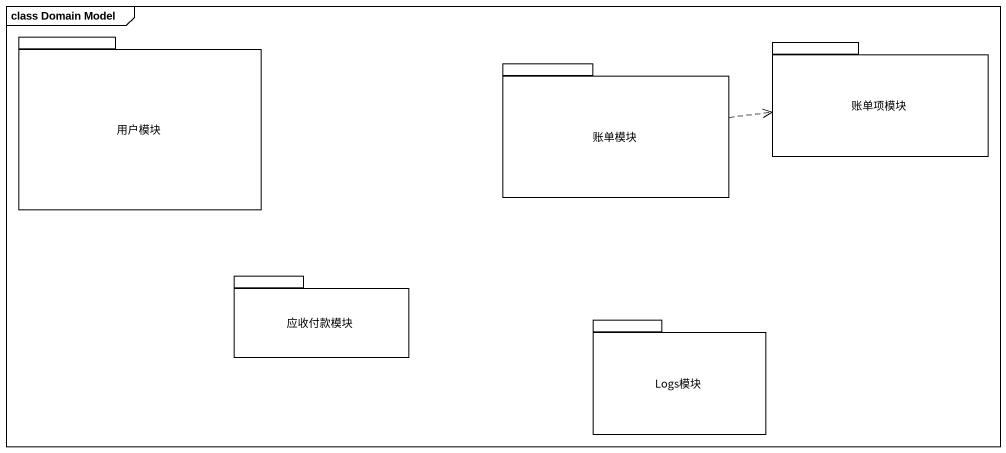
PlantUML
@startuml
mainframe class Domain Model
package 用户模块 {
}
package 账单模块 {
}
package 账单项模块 {
}
package 应收付款模块 {
}
package Logs模块 {
}
账单模块 .right.> 账单项模块
@enduml
